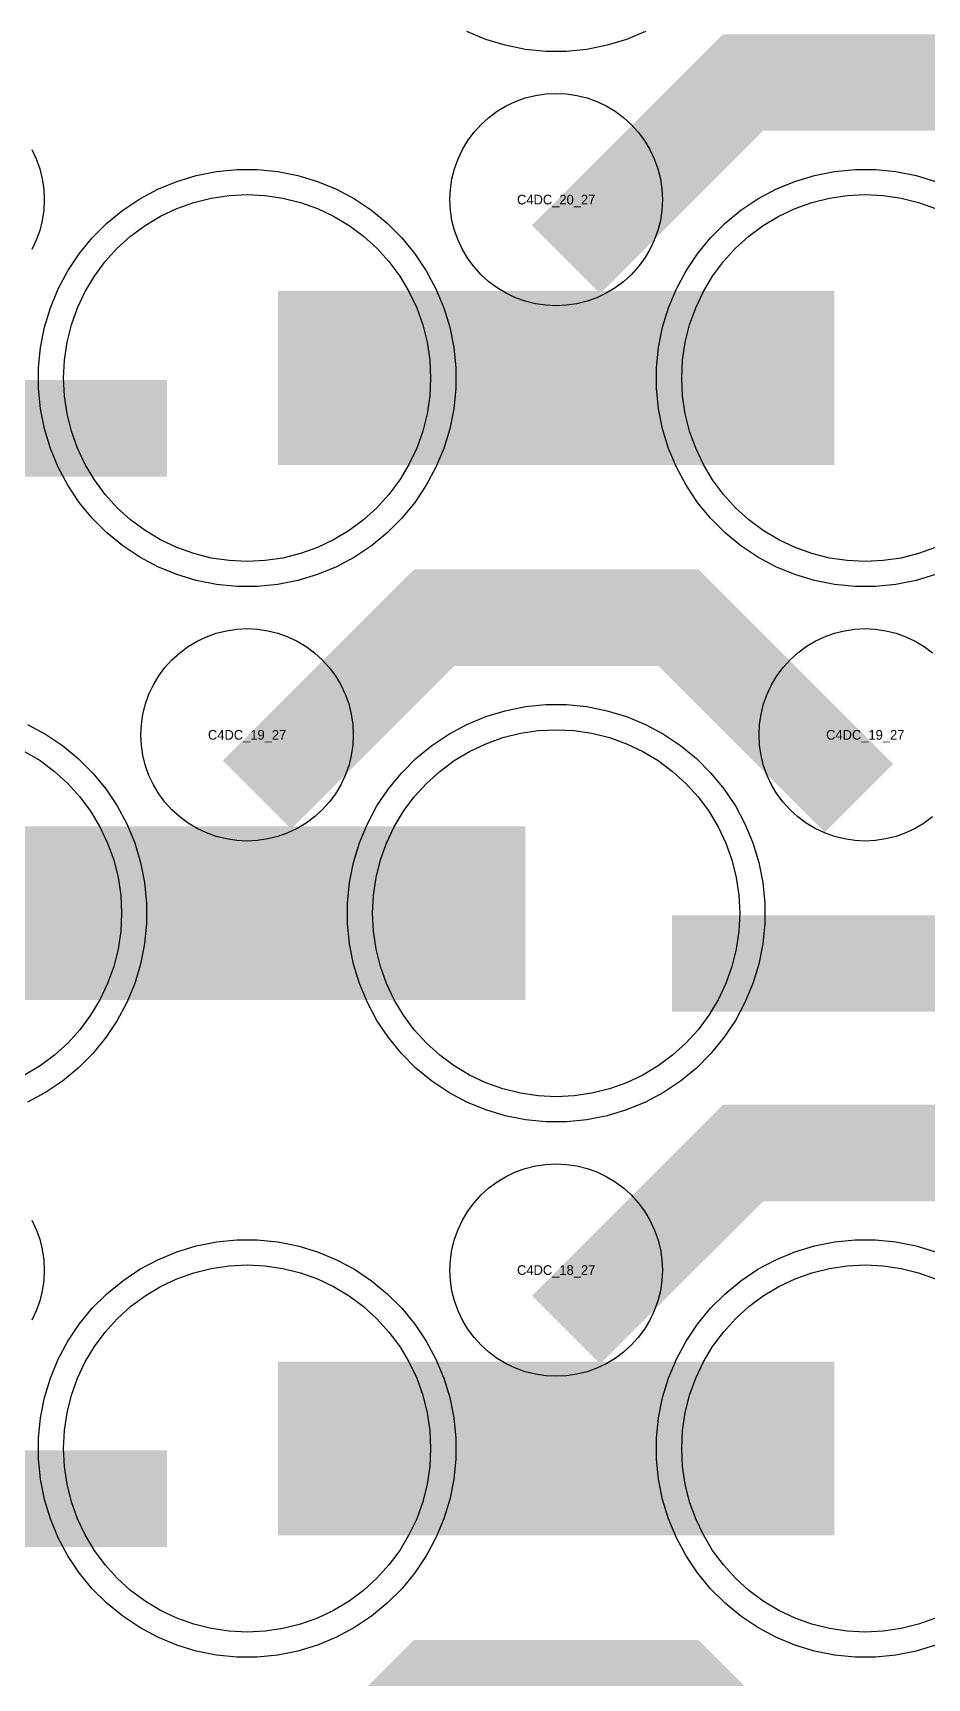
# Model space of a CAD drawing. Extents: x -11880 to 11880, y -14992 to 14992.
# Drawn here: x -3415.4 to -3184, y -12404.9 to -11978.9 of the extents above; entities that cross this region are included whole.
import ezdxf
from ezdxf.enums import TextEntityAlignment as Align

# ---------------------------------------------------------------- set-up
doc = ezdxf.new("R2010")
doc.units = 0
doc.header["$MEASUREMENT"] = 0
for name, color, linetype in [('GDS_775_DT_237', 138, 'CONTINUOUS'), ('RDL1_FS', 34, 'CONTINUOUS'), ('RDL_BS', 160, 'CONTINUOUS')]:
    doc.layers.add(name, color=color, linetype=linetype)

msp = doc.modelspace()

# ---------------------------------------------------------------- linework, layer by layer
at = {"layer": 'RDL1_FS', "color": 240, "true_color": 0xed1f24}
for points in [[(-3360, -12115.794), (-3364.657, -12115.565), (-3369.268, -12114.881), (-3373.791, -12113.749), (-3378.181, -12112.177), (-3382.395, -12110.185), (-3386.395, -12107.787), (-3390.14, -12105.009), (-3393.594, -12101.879), (-3396.724, -12098.425), (-3399.502, -12094.68), (-3401.9, -12090.68), (-3403.892, -12086.466), (-3405.464, -12082.076), (-3406.596, -12077.553), (-3407.28, -12072.942), (-3407.509, -12068.285), (-3407.28, -12063.628), (-3406.596, -12059.017), (-3405.464, -12054.494), (-3403.892, -12050.104), (-3401.9, -12045.89), (-3399.502, -12041.89), (-3396.724, -12038.145), (-3393.594, -12034.691), (-3390.14, -12031.561), (-3386.395, -12028.783), (-3382.395, -12026.385), (-3378.181, -12024.393), (-3373.791, -12022.821), (-3369.268, -12021.689), (-3364.657, -12021.005), (-3360, -12020.776), (-3355.343, -12021.005), (-3350.732, -12021.689), (-3346.209, -12022.821), (-3341.819, -12024.393), (-3337.605, -12026.385), (-3333.605, -12028.783), (-3329.86, -12031.561), (-3326.406, -12034.691), (-3323.276, -12038.145), (-3320.498, -12041.89), (-3318.1, -12045.89), (-3316.108, -12050.104), (-3314.536, -12054.494), (-3313.404, -12059.017), (-3312.72, -12063.628), (-3312.491, -12068.285), (-3312.72, -12072.942), (-3313.404, -12077.553), (-3314.536, -12082.076), (-3316.108, -12086.466), (-3318.1, -12090.68), (-3320.498, -12094.68), (-3323.276, -12098.425), (-3326.406, -12101.879), (-3329.86, -12105.009), (-3333.605, -12107.787), (-3337.605, -12110.185), (-3341.819, -12112.177), (-3346.209, -12113.749), (-3350.732, -12114.881), (-3355.343, -12115.565)], [(-3280, -12254.354), (-3284.657, -12254.125), (-3289.268, -12253.441), (-3293.791, -12252.309), (-3298.181, -12250.737), (-3302.395, -12248.745), (-3306.395, -12246.347), (-3310.14, -12243.569), (-3313.594, -12240.439), (-3316.724, -12236.985), (-3319.502, -12233.24), (-3321.9, -12229.24), (-3323.892, -12225.026), (-3325.464, -12220.636), (-3326.596, -12216.113), (-3327.28, -12211.502), (-3327.509, -12206.845), (-3327.28, -12202.188), (-3326.596, -12197.577), (-3325.464, -12193.054), (-3323.892, -12188.664), (-3321.9, -12184.45), (-3319.502, -12180.45), (-3316.724, -12176.705), (-3313.594, -12173.251), (-3310.14, -12170.121), (-3306.395, -12167.343), (-3302.395, -12164.945), (-3298.181, -12162.953), (-3293.791, -12161.381), (-3289.268, -12160.249), (-3284.657, -12159.565), (-3280, -12159.336), (-3275.343, -12159.565), (-3270.732, -12160.249), (-3266.209, -12161.381), (-3261.819, -12162.953), (-3257.605, -12164.945), (-3253.605, -12167.343), (-3249.86, -12170.121), (-3246.406, -12173.251), (-3243.276, -12176.705), (-3240.498, -12180.45), (-3238.1, -12184.45), (-3236.108, -12188.664), (-3234.536, -12193.054), (-3233.404, -12197.577), (-3232.72, -12202.188), (-3232.491, -12206.845), (-3232.72, -12211.502), (-3233.404, -12216.113), (-3234.536, -12220.636), (-3236.108, -12225.026), (-3238.1, -12229.24), (-3240.498, -12233.24), (-3243.276, -12236.985), (-3246.406, -12240.439), (-3249.86, -12243.569), (-3253.605, -12246.347), (-3257.605, -12248.745), (-3261.819, -12250.737), (-3266.209, -12252.309), (-3270.732, -12253.441), (-3275.343, -12254.125)]]:
    msp.add_lwpolyline(points, close=True, dxfattribs=at)
for points in [[(-3181.819, -12112.177), (-3186.209, -12113.749), (-3190.732, -12114.881), (-3195.343, -12115.565), (-3200, -12115.794), (-3204.657, -12115.565), (-3209.268, -12114.881), (-3213.791, -12113.749), (-3218.181, -12112.177), (-3222.395, -12110.185), (-3226.395, -12107.787), (-3230.14, -12105.009), (-3233.594, -12101.879), (-3236.724, -12098.425), (-3239.502, -12094.68), (-3241.9, -12090.68), (-3243.892, -12086.466), (-3245.464, -12082.076), (-3246.596, -12077.553), (-3247.28, -12072.942), (-3247.509, -12068.285), (-3247.28, -12063.628), (-3246.596, -12059.017), (-3245.464, -12054.494), (-3243.892, -12050.104), (-3241.9, -12045.89), (-3239.502, -12041.89), (-3236.724, -12038.145), (-3233.594, -12034.691), (-3230.14, -12031.561), (-3226.395, -12028.783), (-3222.395, -12026.385), (-3218.181, -12024.393), (-3213.791, -12022.821), (-3209.268, -12021.689), (-3204.657, -12021.005), (-3200, -12020.776), (-3195.343, -12021.005), (-3190.732, -12021.689), (-3186.209, -12022.821), (-3181.819, -12024.393)], [(-3417.605, -12164.945), (-3413.605, -12167.343), (-3409.86, -12170.121), (-3406.406, -12173.251), (-3403.276, -12176.705), (-3400.498, -12180.45), (-3398.1, -12184.45), (-3396.108, -12188.664), (-3394.536, -12193.054), (-3393.404, -12197.577), (-3392.72, -12202.188), (-3392.491, -12206.845), (-3392.72, -12211.502), (-3393.404, -12216.113), (-3394.536, -12220.636), (-3396.108, -12225.026), (-3398.1, -12229.24), (-3400.498, -12233.24), (-3403.276, -12236.985), (-3406.406, -12240.439), (-3409.86, -12243.569), (-3413.605, -12246.347), (-3417.605, -12248.745)]]:
    msp.add_lwpolyline(points, dxfattribs=at)
for points in [[(-3351.998, -12068.285, 45, 45, 0), (-3279.998, -12068.285, 45, 45, 0)], [(-3279.998, -12068.285, 45, 45, 0), (-3207.998, -12068.285, 45, 45, 0)], [(-3431.998, -12206.845, 45, 45, 0), (-3359.998, -12206.845, 45, 45, 0)], [(-3359.998, -12206.845, 45, 45, 0), (-3287.998, -12206.845, 45, 45, 0)]]:
    msp.add_lwpolyline(points, format="xyseb", dxfattribs=at)
at = {"layer": 'RDL1_FS'}
msp.add_lwpolyline([(-3360, -12392.919), (-3364.657, -12392.69), (-3369.268, -12392.006), (-3373.791, -12390.874), (-3378.181, -12389.302), (-3382.395, -12387.31), (-3386.395, -12384.912), (-3390.14, -12382.134), (-3393.594, -12379.004), (-3396.724, -12375.55), (-3399.502, -12371.805), (-3401.9, -12367.805), (-3403.892, -12363.591), (-3405.464, -12359.201), (-3406.596, -12354.678), (-3407.28, -12350.067), (-3407.509, -12345.41), (-3407.28, -12340.753), (-3406.596, -12336.142), (-3405.464, -12331.619), (-3403.892, -12327.229), (-3401.9, -12323.015), (-3399.502, -12319.015), (-3396.724, -12315.27), (-3393.594, -12311.816), (-3390.14, -12308.686), (-3386.395, -12305.908), (-3382.395, -12303.51), (-3378.181, -12301.518), (-3373.791, -12299.946), (-3369.268, -12298.814), (-3364.657, -12298.13), (-3360, -12297.901), (-3355.343, -12298.13), (-3350.732, -12298.814), (-3346.209, -12299.946), (-3341.819, -12301.518), (-3337.605, -12303.51), (-3333.605, -12305.908), (-3329.86, -12308.686), (-3326.406, -12311.816), (-3323.276, -12315.27), (-3320.498, -12319.015), (-3318.1, -12323.015), (-3316.108, -12327.229), (-3314.536, -12331.619), (-3313.404, -12336.142), (-3312.72, -12340.753), (-3312.491, -12345.41), (-3312.72, -12350.067), (-3313.404, -12354.678), (-3314.536, -12359.201), (-3316.108, -12363.591), (-3318.1, -12367.805), (-3320.498, -12371.805), (-3323.276, -12375.55), (-3326.406, -12379.004), (-3329.86, -12382.134), (-3333.605, -12384.912), (-3337.605, -12387.31), (-3341.819, -12389.302), (-3346.209, -12390.874), (-3350.732, -12392.006), (-3355.343, -12392.69)], close=True, dxfattribs=at)
msp.add_lwpolyline([(-3181.819, -12389.302), (-3186.209, -12390.874), (-3190.732, -12392.006), (-3195.343, -12392.69), (-3200, -12392.919), (-3204.657, -12392.69), (-3209.268, -12392.006), (-3213.791, -12390.874), (-3218.181, -12389.302), (-3222.395, -12387.31), (-3226.395, -12384.912), (-3230.14, -12382.134), (-3233.594, -12379.004), (-3236.724, -12375.55), (-3239.502, -12371.805), (-3241.9, -12367.805), (-3243.892, -12363.591), (-3245.464, -12359.201), (-3246.596, -12354.678), (-3247.28, -12350.067), (-3247.509, -12345.41), (-3247.28, -12340.753), (-3246.596, -12336.142), (-3245.464, -12331.619), (-3243.892, -12327.229), (-3241.9, -12323.015), (-3239.502, -12319.015), (-3236.724, -12315.27), (-3233.594, -12311.816), (-3230.14, -12308.686), (-3226.395, -12305.908), (-3222.395, -12303.51), (-3218.181, -12301.518), (-3213.791, -12299.946), (-3209.268, -12298.814), (-3204.657, -12298.13), (-3200, -12297.901), (-3195.343, -12298.13), (-3190.732, -12298.814), (-3186.209, -12299.946), (-3181.819, -12301.518)], dxfattribs=at)
for points in [[(-3351.998, -12345.41, 45, 45, 0), (-3279.998, -12345.41, 45, 45, 0)], [(-3279.998, -12345.41, 45, 45, 0), (-3207.998, -12345.41, 45, 45, 0)]]:
    msp.add_lwpolyline(points, format="xyseb", dxfattribs=at)
at = {"layer": 'RDL_BS'}
for points in [[(-3256.885, -11978.595), (-3261.795, -11980.626), (-3266.835, -11982.157), (-3272.062, -11983.203), (-3277.356, -11983.72), (-3282.644, -11983.72), (-3287.938, -11983.203), (-3293.165, -11982.157), (-3298.205, -11980.626), (-3303.115, -11978.595)], [(-3415.75, -12009.141), (-3414.598, -12011.578), (-3413.691, -12014.113), (-3413.034, -12016.732), (-3412.638, -12019.404), (-3412.506, -12022.097), (-3412.638, -12024.79), (-3413.034, -12027.462), (-3413.691, -12030.081), (-3414.598, -12032.616), (-3415.75, -12035.053)], [(-3182.557, -12181.911), (-3184.72, -12183.514), (-3187.044, -12184.907), (-3189.481, -12186.059), (-3192.016, -12186.966), (-3194.635, -12187.623), (-3197.307, -12188.019), (-3200, -12188.151), (-3202.693, -12188.019), (-3205.365, -12187.623), (-3207.984, -12186.966), (-3210.519, -12186.059), (-3212.956, -12184.907), (-3215.28, -12183.514), (-3217.443, -12181.911), (-3219.442, -12180.099), (-3221.254, -12178.1), (-3222.857, -12175.937), (-3224.25, -12173.613), (-3225.402, -12171.176), (-3226.309, -12168.641), (-3226.966, -12166.022), (-3227.362, -12163.35), (-3227.494, -12160.657), (-3227.362, -12157.964), (-3226.966, -12155.292), (-3226.309, -12152.673), (-3225.402, -12150.138), (-3224.25, -12147.701), (-3222.857, -12145.377), (-3221.254, -12143.214), (-3219.442, -12141.215), (-3217.443, -12139.403), (-3215.28, -12137.8), (-3212.956, -12136.407), (-3210.519, -12135.255), (-3207.984, -12134.348), (-3205.365, -12133.691), (-3202.693, -12133.295), (-3200, -12133.163), (-3197.307, -12133.295), (-3194.635, -12133.691), (-3192.016, -12134.348), (-3189.481, -12135.255), (-3187.044, -12136.407), (-3184.72, -12137.8), (-3182.557, -12139.403)], [(-3415.75, -12286.266), (-3414.598, -12288.703), (-3413.691, -12291.238), (-3413.034, -12293.857), (-3412.638, -12296.529), (-3412.506, -12299.222), (-3412.638, -12301.915), (-3413.034, -12304.587), (-3413.691, -12307.206), (-3414.598, -12309.741), (-3415.75, -12312.178)], [(-3181.795, -12396.316), (-3186.835, -12397.847), (-3192.062, -12398.893), (-3197.356, -12399.41), (-3202.644, -12399.41), (-3207.938, -12398.893), (-3213.165, -12397.847), (-3218.205, -12396.316), (-3223.115, -12394.285), (-3227.777, -12391.793), (-3232.191, -12388.846), (-3236.292, -12385.484), (-3240.074, -12381.702), (-3243.436, -12377.601), (-3246.383, -12373.187), (-3248.875, -12368.525), (-3250.906, -12363.615), (-3252.437, -12358.575), (-3253.483, -12353.348), (-3254, -12348.054), (-3254, -12342.766), (-3253.483, -12337.472), (-3252.437, -12332.245), (-3250.906, -12327.205), (-3248.875, -12322.295), (-3246.383, -12317.633), (-3243.436, -12313.219), (-3240.074, -12309.118), (-3236.292, -12305.336), (-3232.191, -12301.974), (-3227.777, -12299.027), (-3223.115, -12296.535), (-3218.205, -12294.504), (-3213.165, -12292.973), (-3207.938, -12291.927), (-3202.644, -12291.41), (-3197.356, -12291.41), (-3192.062, -12291.927), (-3186.835, -12292.973), (-3181.795, -12294.504)]]:
    msp.add_lwpolyline(points, dxfattribs=at)
for points in [[(-3277.438, -12037.599, 25, 25, 0), (-3231.623, -11991.784, 25, 25, 0), (-3198.07, -11991.784, 25, 25, 0)], [(-3121.599, -12038.498, 25, 25, 0), (-3168.313, -11991.784, 25, 25, 0), (-3198.071, -11991.784, 25, 25, 0)], [(-3357.438, -12176.159, 25, 25, 0), (-3311.623, -12130.344, 25, 25, 0), (-3278.07, -12130.344, 25, 25, 0)], [(-3201.599, -12177.058, 25, 25, 0), (-3248.313, -12130.344, 25, 25, 0), (-3278.071, -12130.344, 25, 25, 0)], [(-3277.438, -12314.724, 25, 25, 0), (-3231.623, -12268.909, 25, 25, 0), (-3198.07, -12268.909, 25, 25, 0)], [(-3121.599, -12315.623, 25, 25, 0), (-3168.313, -12268.909, 25, 25, 0), (-3198.071, -12268.909, 25, 25, 0)], [(-3489.984, -12358.423, 25, 25, 0), (-3380.719, -12358.423, 25, 25, 0)], [(-3357.438, -12453.289, 25, 25, 0), (-3311.623, -12407.474, 25, 25, 0), (-3278.07, -12407.474, 25, 25, 0)], [(-3201.599, -12454.188, 25, 25, 0), (-3248.313, -12407.474, 25, 25, 0), (-3278.071, -12407.474, 25, 25, 0)]]:
    msp.add_lwpolyline(points, format="xyseb", dxfattribs=at)
for points in [[(-3280, -12049.591), (-3282.693, -12049.459), (-3285.365, -12049.063), (-3287.984, -12048.406), (-3290.519, -12047.499), (-3292.956, -12046.347), (-3295.28, -12044.954), (-3297.443, -12043.351), (-3299.442, -12041.539), (-3301.254, -12039.54), (-3302.857, -12037.377), (-3304.25, -12035.053), (-3305.402, -12032.616), (-3306.309, -12030.081), (-3306.966, -12027.462), (-3307.362, -12024.79), (-3307.494, -12022.097), (-3307.362, -12019.404), (-3306.966, -12016.732), (-3306.309, -12014.113), (-3305.402, -12011.578), (-3304.25, -12009.141), (-3302.857, -12006.817), (-3301.254, -12004.654), (-3299.442, -12002.655), (-3297.443, -12000.843), (-3295.28, -11999.24), (-3292.956, -11997.847), (-3290.519, -11996.695), (-3287.984, -11995.788), (-3285.365, -11995.131), (-3282.693, -11994.735), (-3280, -11994.603), (-3277.307, -11994.735), (-3274.635, -11995.131), (-3272.016, -11995.788), (-3269.481, -11996.695), (-3267.044, -11997.847), (-3264.72, -11999.24), (-3262.557, -12000.843), (-3260.558, -12002.655), (-3258.746, -12004.654), (-3257.143, -12006.817), (-3255.75, -12009.141), (-3254.598, -12011.578), (-3253.691, -12014.113), (-3253.034, -12016.732), (-3252.638, -12019.404), (-3252.506, -12022.097), (-3252.638, -12024.79), (-3253.034, -12027.462), (-3253.691, -12030.081), (-3254.598, -12032.616), (-3255.75, -12035.053), (-3257.143, -12037.377), (-3258.746, -12039.54), (-3260.558, -12041.539), (-3262.557, -12043.351), (-3264.72, -12044.954), (-3267.044, -12046.347), (-3269.481, -12047.499), (-3272.016, -12048.406), (-3274.635, -12049.063), (-3277.307, -12049.459)], [(-3360, -12188.151), (-3362.693, -12188.019), (-3365.365, -12187.623), (-3367.984, -12186.966), (-3370.519, -12186.059), (-3372.956, -12184.907), (-3375.28, -12183.514), (-3377.443, -12181.911), (-3379.442, -12180.099), (-3381.254, -12178.1), (-3382.857, -12175.937), (-3384.25, -12173.613), (-3385.402, -12171.176), (-3386.309, -12168.641), (-3386.966, -12166.022), (-3387.362, -12163.35), (-3387.494, -12160.657), (-3387.362, -12157.964), (-3386.966, -12155.292), (-3386.309, -12152.673), (-3385.402, -12150.138), (-3384.25, -12147.701), (-3382.857, -12145.377), (-3381.254, -12143.214), (-3379.442, -12141.215), (-3377.443, -12139.403), (-3375.28, -12137.8), (-3372.956, -12136.407), (-3370.519, -12135.255), (-3367.984, -12134.348), (-3365.365, -12133.691), (-3362.693, -12133.295), (-3360, -12133.163), (-3357.307, -12133.295), (-3354.635, -12133.691), (-3352.016, -12134.348), (-3349.481, -12135.255), (-3347.044, -12136.407), (-3344.72, -12137.8), (-3342.557, -12139.403), (-3340.558, -12141.215), (-3338.746, -12143.214), (-3337.143, -12145.377), (-3335.75, -12147.701), (-3334.598, -12150.138), (-3333.691, -12152.673), (-3333.034, -12155.292), (-3332.638, -12157.964), (-3332.506, -12160.657), (-3332.638, -12163.35), (-3333.034, -12166.022), (-3333.691, -12168.641), (-3334.598, -12171.176), (-3335.75, -12173.613), (-3337.143, -12175.937), (-3338.746, -12178.1), (-3340.558, -12180.099), (-3342.557, -12181.911), (-3344.72, -12183.514), (-3347.044, -12184.907), (-3349.481, -12186.059), (-3352.016, -12186.966), (-3354.635, -12187.623), (-3357.307, -12188.019)], [(-3280, -12326.716), (-3282.693, -12326.584), (-3285.365, -12326.188), (-3287.984, -12325.531), (-3290.519, -12324.624), (-3292.956, -12323.472), (-3295.28, -12322.079), (-3297.443, -12320.476), (-3299.442, -12318.664), (-3301.254, -12316.665), (-3302.857, -12314.502), (-3304.25, -12312.178), (-3305.402, -12309.741), (-3306.309, -12307.206), (-3306.966, -12304.587), (-3307.362, -12301.915), (-3307.494, -12299.222), (-3307.362, -12296.529), (-3306.966, -12293.857), (-3306.309, -12291.238), (-3305.402, -12288.703), (-3304.25, -12286.266), (-3302.857, -12283.942), (-3301.254, -12281.779), (-3299.442, -12279.78), (-3297.443, -12277.968), (-3295.28, -12276.365), (-3292.956, -12274.972), (-3290.519, -12273.82), (-3287.984, -12272.913), (-3285.365, -12272.256), (-3282.693, -12271.86), (-3280, -12271.728), (-3277.307, -12271.86), (-3274.635, -12272.256), (-3272.016, -12272.913), (-3269.481, -12273.82), (-3267.044, -12274.972), (-3264.72, -12276.365), (-3262.557, -12277.968), (-3260.558, -12279.78), (-3258.746, -12281.779), (-3257.143, -12283.942), (-3255.75, -12286.266), (-3254.598, -12288.703), (-3253.691, -12291.238), (-3253.034, -12293.857), (-3252.638, -12296.529), (-3252.506, -12299.222), (-3252.638, -12301.915), (-3253.034, -12304.587), (-3253.691, -12307.206), (-3254.598, -12309.741), (-3255.75, -12312.178), (-3257.143, -12314.502), (-3258.746, -12316.665), (-3260.558, -12318.664), (-3262.557, -12320.476), (-3264.72, -12322.079), (-3267.044, -12323.472), (-3269.481, -12324.624), (-3272.016, -12325.531), (-3274.635, -12326.188), (-3277.307, -12326.584)], [(-3362.644, -12399.41), (-3367.938, -12398.893), (-3373.165, -12397.847), (-3378.205, -12396.316), (-3383.115, -12394.285), (-3387.777, -12391.793), (-3392.191, -12388.846), (-3396.292, -12385.484), (-3400.074, -12381.702), (-3403.436, -12377.601), (-3406.383, -12373.187), (-3408.875, -12368.525), (-3410.906, -12363.615), (-3412.437, -12358.575), (-3413.483, -12353.348), (-3414, -12348.054), (-3414, -12342.766), (-3413.483, -12337.472), (-3412.437, -12332.245), (-3410.906, -12327.205), (-3408.875, -12322.295), (-3406.383, -12317.633), (-3403.436, -12313.219), (-3400.074, -12309.118), (-3396.292, -12305.336), (-3392.191, -12301.974), (-3387.777, -12299.027), (-3383.115, -12296.535), (-3378.205, -12294.504), (-3373.165, -12292.973), (-3367.938, -12291.927), (-3362.644, -12291.41), (-3357.356, -12291.41), (-3352.062, -12291.927), (-3346.835, -12292.973), (-3341.795, -12294.504), (-3336.885, -12296.535), (-3332.223, -12299.027), (-3327.809, -12301.974), (-3323.708, -12305.336), (-3319.926, -12309.118), (-3316.564, -12313.219), (-3313.617, -12317.633), (-3311.125, -12322.295), (-3309.094, -12327.205), (-3307.563, -12332.245), (-3306.517, -12337.472), (-3306, -12342.766), (-3306, -12348.054), (-3306.517, -12353.348), (-3307.563, -12358.575), (-3309.094, -12363.615), (-3311.125, -12368.525), (-3313.617, -12373.187), (-3316.564, -12377.601), (-3319.926, -12381.702), (-3323.708, -12385.484), (-3327.809, -12388.846), (-3332.223, -12391.793), (-3336.885, -12394.285), (-3341.795, -12396.316), (-3346.835, -12397.847), (-3352.062, -12398.893), (-3357.356, -12399.41)]]:
    msp.add_lwpolyline(points, close=True, dxfattribs=at)
at = {"layer": 'RDL_BS', "color": 240, "true_color": 0xed1f24}
for points in [[(-3362.644, -12122.285), (-3367.938, -12121.768), (-3373.165, -12120.722), (-3378.205, -12119.191), (-3383.115, -12117.16), (-3387.777, -12114.668), (-3392.191, -12111.721), (-3396.292, -12108.359), (-3400.074, -12104.577), (-3403.436, -12100.476), (-3406.383, -12096.062), (-3408.875, -12091.4), (-3410.906, -12086.49), (-3412.437, -12081.45), (-3413.483, -12076.223), (-3414, -12070.929), (-3414, -12065.641), (-3413.483, -12060.347), (-3412.437, -12055.12), (-3410.906, -12050.08), (-3408.875, -12045.17), (-3406.383, -12040.508), (-3403.436, -12036.094), (-3400.074, -12031.993), (-3396.292, -12028.211), (-3392.191, -12024.849), (-3387.777, -12021.902), (-3383.115, -12019.41), (-3378.205, -12017.379), (-3373.165, -12015.848), (-3367.938, -12014.802), (-3362.644, -12014.285), (-3357.356, -12014.285), (-3352.062, -12014.802), (-3346.835, -12015.848), (-3341.795, -12017.379), (-3336.885, -12019.41), (-3332.223, -12021.902), (-3327.809, -12024.849), (-3323.708, -12028.211), (-3319.926, -12031.993), (-3316.564, -12036.094), (-3313.617, -12040.508), (-3311.125, -12045.17), (-3309.094, -12050.08), (-3307.563, -12055.12), (-3306.517, -12060.347), (-3306, -12065.641), (-3306, -12070.929), (-3306.517, -12076.223), (-3307.563, -12081.45), (-3309.094, -12086.49), (-3311.125, -12091.4), (-3313.617, -12096.062), (-3316.564, -12100.476), (-3319.926, -12104.577), (-3323.708, -12108.359), (-3327.809, -12111.721), (-3332.223, -12114.668), (-3336.885, -12117.16), (-3341.795, -12119.191), (-3346.835, -12120.722), (-3352.062, -12121.768), (-3357.356, -12122.285)], [(-3282.644, -12260.845), (-3287.938, -12260.328), (-3293.165, -12259.282), (-3298.205, -12257.751), (-3303.115, -12255.72), (-3307.777, -12253.228), (-3312.191, -12250.281), (-3316.292, -12246.919), (-3320.074, -12243.137), (-3323.436, -12239.036), (-3326.383, -12234.622), (-3328.875, -12229.96), (-3330.906, -12225.05), (-3332.437, -12220.01), (-3333.483, -12214.783), (-3334, -12209.489), (-3334, -12204.201), (-3333.483, -12198.907), (-3332.437, -12193.68), (-3330.906, -12188.64), (-3328.875, -12183.73), (-3326.383, -12179.068), (-3323.436, -12174.654), (-3320.074, -12170.553), (-3316.292, -12166.771), (-3312.191, -12163.409), (-3307.777, -12160.462), (-3303.115, -12157.97), (-3298.205, -12155.939), (-3293.165, -12154.408), (-3287.938, -12153.362), (-3282.644, -12152.845), (-3277.356, -12152.845), (-3272.062, -12153.362), (-3266.835, -12154.408), (-3261.795, -12155.939), (-3256.885, -12157.97), (-3252.223, -12160.462), (-3247.809, -12163.409), (-3243.708, -12166.771), (-3239.926, -12170.553), (-3236.564, -12174.654), (-3233.617, -12179.068), (-3231.125, -12183.73), (-3229.094, -12188.64), (-3227.563, -12193.68), (-3226.517, -12198.907), (-3226, -12204.201), (-3226, -12209.489), (-3226.517, -12214.783), (-3227.563, -12220.01), (-3229.094, -12225.05), (-3231.125, -12229.96), (-3233.617, -12234.622), (-3236.564, -12239.036), (-3239.926, -12243.137), (-3243.708, -12246.919), (-3247.809, -12250.281), (-3252.223, -12253.228), (-3256.885, -12255.72), (-3261.795, -12257.751), (-3266.835, -12259.282), (-3272.062, -12260.328), (-3277.356, -12260.845)]]:
    msp.add_lwpolyline(points, close=True, dxfattribs=at)
for points in [[(-3181.795, -12119.191), (-3186.835, -12120.722), (-3192.062, -12121.768), (-3197.356, -12122.285), (-3202.644, -12122.285), (-3207.938, -12121.768), (-3213.165, -12120.722), (-3218.205, -12119.191), (-3223.115, -12117.16), (-3227.777, -12114.668), (-3232.191, -12111.721), (-3236.292, -12108.359), (-3240.074, -12104.577), (-3243.436, -12100.476), (-3246.383, -12096.062), (-3248.875, -12091.4), (-3250.906, -12086.49), (-3252.437, -12081.45), (-3253.483, -12076.223), (-3254, -12070.929), (-3254, -12065.641), (-3253.483, -12060.347), (-3252.437, -12055.12), (-3250.906, -12050.08), (-3248.875, -12045.17), (-3246.383, -12040.508), (-3243.436, -12036.094), (-3240.074, -12031.993), (-3236.292, -12028.211), (-3232.191, -12024.849), (-3227.777, -12021.902), (-3223.115, -12019.41), (-3218.205, -12017.379), (-3213.165, -12015.848), (-3207.938, -12014.802), (-3202.644, -12014.285), (-3197.356, -12014.285), (-3192.062, -12014.802), (-3186.835, -12015.848), (-3181.795, -12017.379)], [(-3416.885, -12157.97), (-3412.223, -12160.462), (-3407.809, -12163.409), (-3403.708, -12166.771), (-3399.926, -12170.553), (-3396.564, -12174.654), (-3393.617, -12179.068), (-3391.125, -12183.73), (-3389.094, -12188.64), (-3387.563, -12193.68), (-3386.517, -12198.907), (-3386, -12204.201), (-3386, -12209.489), (-3386.517, -12214.783), (-3387.563, -12220.01), (-3389.094, -12225.05), (-3391.125, -12229.96), (-3393.617, -12234.622), (-3396.564, -12239.036), (-3399.926, -12243.137), (-3403.708, -12246.919), (-3407.809, -12250.281), (-3412.223, -12253.228), (-3416.885, -12255.72)]]:
    msp.add_lwpolyline(points, dxfattribs=at)
for points in [[(-3489.984, -12081.298, 25, 25, 0), (-3380.719, -12081.298, 25, 25, 0)], [(-3249.984, -12219.858, 25, 25, 0), (-3140.719, -12219.858, 25, 25, 0)]]:
    msp.add_lwpolyline(points, format="xyseb", dxfattribs=at)

# ---------------------------------------------------------------- texts
at = {"layer": 'GDS_775_DT_237'}
for s, p in [('C4DC_20_27', (-3280, -12022.097)), ('C4DC_20_27', (-3280, -12022.097)), ('C4DC_19_27', (-3360, -12160.657)), ('C4DC_19_27', (-3360, -12160.657)), ('C4DC_19_27', (-3200, -12160.657)), ('C4DC_19_27', (-3200, -12160.657)), ('C4DC_18_27', (-3280, -12299.222)), ('C4DC_18_27', (-3280, -12299.222))]:
    msp.add_text(s, height=2.5, dxfattribs=at).set_placement(p, align=Align.MIDDLE_CENTER)

doc.saveas('drawing.dxf')
